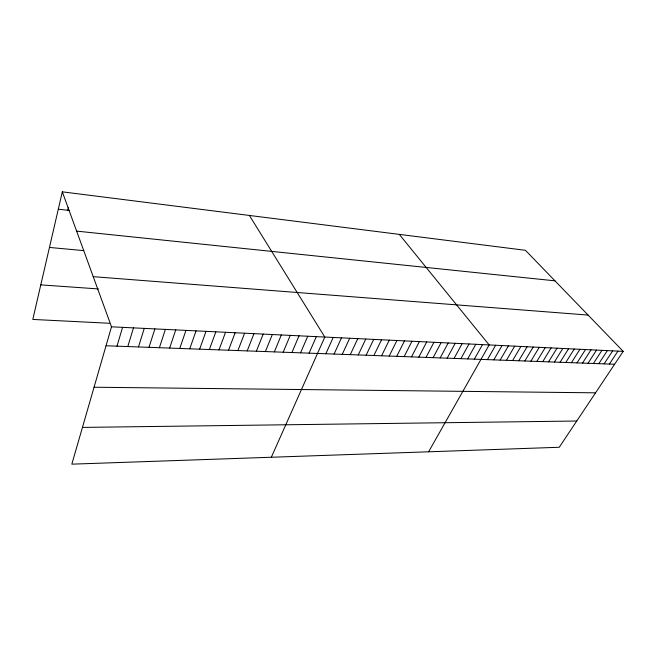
<?xml version="1.0" encoding="UTF-8"?>
<svg xmlns="http://www.w3.org/2000/svg" width="656" height="656" viewBox="0 0 656 656"><rect width="100%" height="100%" fill="white"/><g stroke="black" fill="none" stroke-linecap="round" stroke-linejoin="round"><path stroke-width="0.98" d="M62.312 191.839L111.504 326.819L71.832 464.161L559.24 447.269L623.2 351.37L525.448 250.305L62.312 191.839L32.8 319.431L109.478 323.269M67.724 210.289L68.404 207.419M116.981 346.171L122.574 327.344M127.789 346.565L133.488 327.869M138.457 346.95L144.263 328.385M148.986 347.327L154.89 328.894M159.375 347.713L165.386 329.402M169.633 348.082L175.734 329.894M179.76 348.451L185.96 330.386M189.756 348.812L196.046 330.87M199.629 349.172L206.009 331.354M209.379 349.525L215.84 331.821M219.006 349.878L225.549 332.289M228.518 350.222L235.135 332.748M237.907 350.566L244.606 333.199M247.181 350.903L253.962 333.65M256.348 351.231L263.195 334.093M265.401 351.559L272.322 334.535M274.347 351.887L281.334 334.962M283.187 352.206L290.239 335.388M291.92 352.526L299.038 335.815M300.555 352.838L307.73 336.233M309.083 353.149L316.323 336.643M271.338 457.248L324.81 337.053L249.403 215.463M325.843 353.756L333.199 337.455M334.084 354.06L341.489 337.848M342.227 354.355L349.689 338.242M350.271 354.65L357.791 338.635M358.233 354.937L365.794 339.021M366.105 355.224L373.715 339.398M373.879 355.503L381.538 339.775M381.579 355.782L389.279 340.144M389.188 356.06L396.929 340.513M396.716 356.331L404.498 340.874M404.153 356.602L411.984 341.235M411.517 356.872L419.389 341.587M418.799 357.135L426.703 341.94M426.006 357.397L433.944 342.284M433.132 357.659L441.111 342.629M440.184 357.914L448.196 342.973M447.162 358.168L455.207 343.309M454.067 358.422L462.136 343.637M460.897 358.668L468.999 343.965M467.654 358.914L475.789 344.293M474.345 359.152L482.504 344.621M428.606 451.795L489.155 344.933L399.291 234.381M487.416 359.627L495.641 345.245M493.812 359.865L502.053 345.556M500.143 360.095L508.408 345.86M506.407 360.324L514.698 346.163M512.607 360.546L520.921 346.458M518.748 360.767L527.088 346.753M524.833 360.989L533.189 347.049M530.852 361.21L539.232 347.336M536.821 361.423L545.218 347.623M542.725 361.645L551.138 347.91M548.572 361.85L557.01 348.188M554.369 362.063L562.815 348.467M560.101 362.276L568.572 348.746M565.784 362.481L574.271 349.017M571.417 362.686L579.912 349.295M576.993 362.883L585.505 349.558M582.52 363.088L591.04 349.828M587.989 363.285L596.525 350.091M593.409 363.481L601.962 350.353M598.789 363.678L607.349 350.607M604.11 363.875L612.679 350.862M609.383 364.064L617.96 351.116M82.451 427.409L576.747 421.021M94.054 387.229L595.558 392.821M106.034 345.769L614.606 364.252M111.504 326.819L623.2 351.37M40.795 284.876L98.392 288.927M93.234 276.668L588.088 315.069M49.454 247.443L83.804 250.625M76.629 231.117L554.976 280.834M58.302 209.198L69.585 210.502"/></g></svg>
